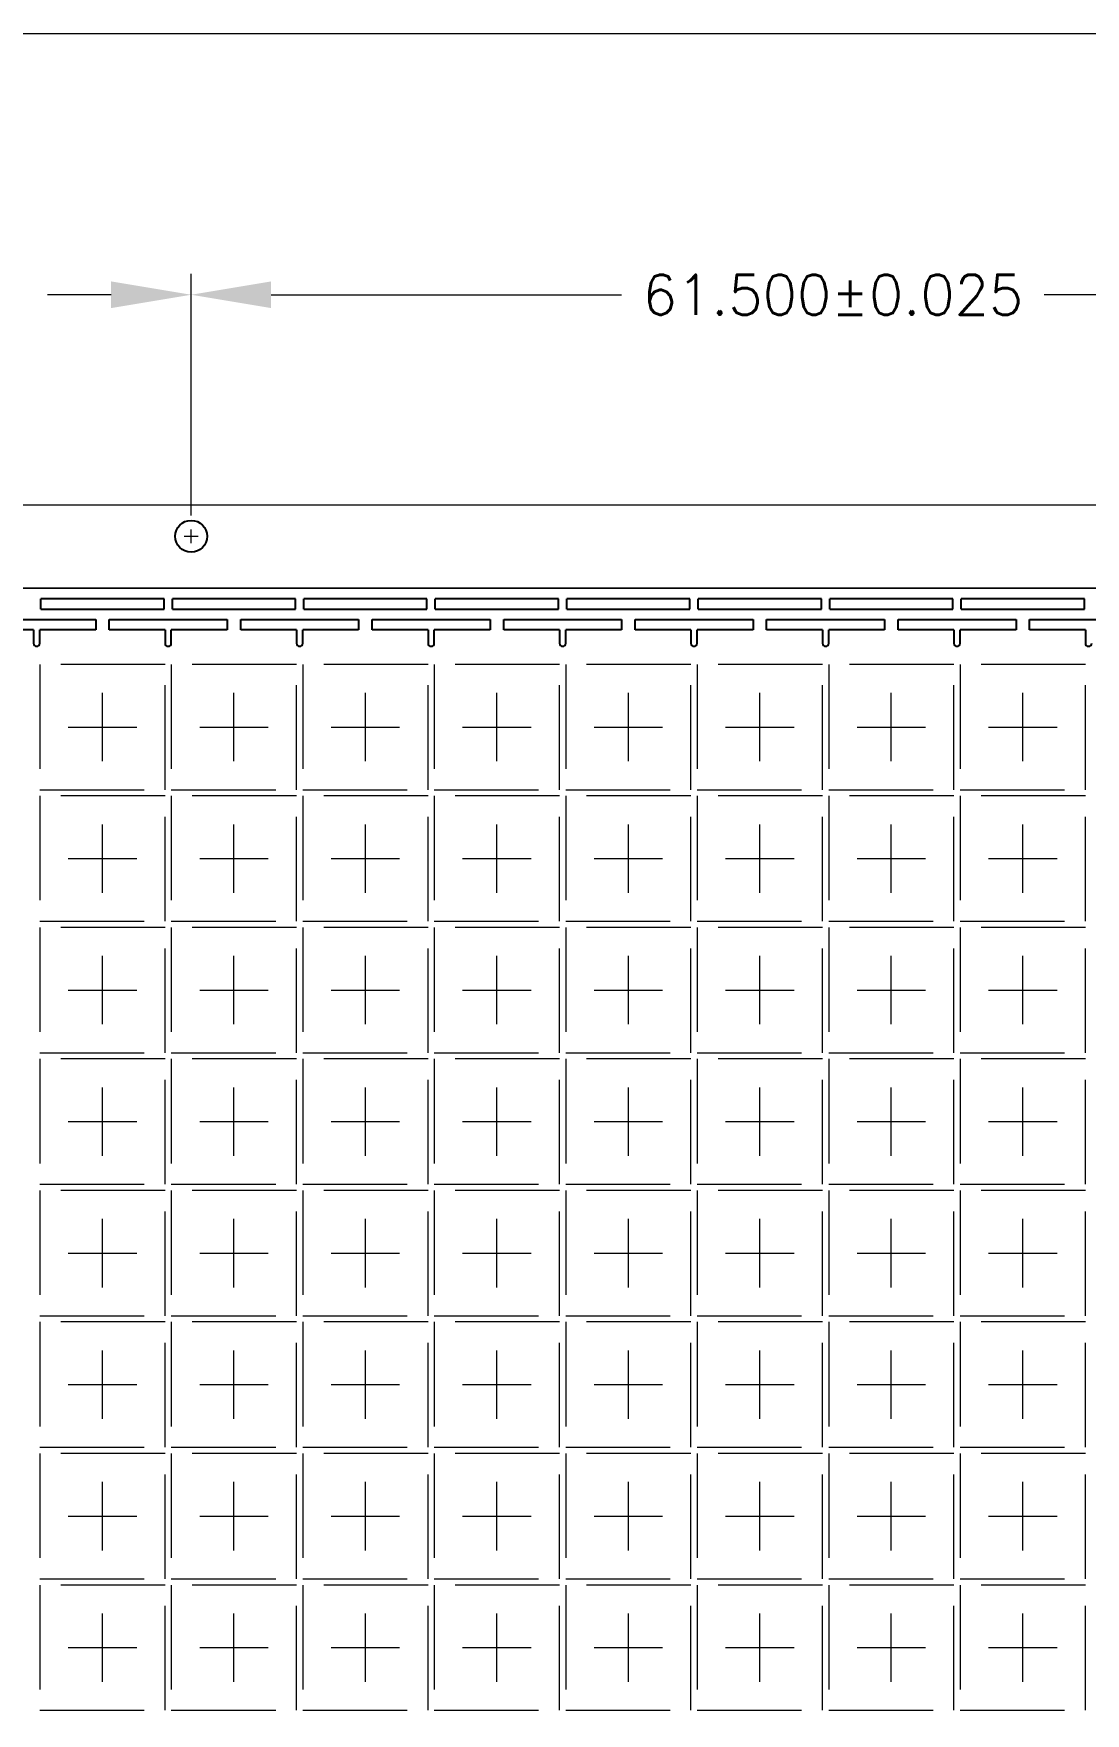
# Model space of a CAD drawing. Header units: millimetres. Extents: x 586 to 984, y 385 to 645.
# Drawn here: x 644.84 to 659.96, y 471.2 to 495.34 of the extents above; entities that cross this region are included whole.
import ezdxf

# ---------------------------------------------------------------- set-up
doc = ezdxf.new("R2010")
doc.units = ezdxf.units.MM
doc.linetypes.add('CENTER', pattern=[2, 1.25, -0.25, 0.25, -0.25])
doc.layers.add('1', color=7, linetype='Continuous')
doc.layers.add('DIM', color=4, linetype='Continuous', lineweight=18)
doc.styles.add('SIMPLEX', font='SIMPLEX')

msp = doc.modelspace()

# ---------------------------------------------------------------- linework, layer by layer
at = {"layer": '1'}
for p, q in [((646.7124, 487.2184, -0.0958), (644.9424, 487.2184, -0.0958)), ((644.9424, 487.0684, -0.0958), (644.9424, 487.2184, -0.0958)), ((646.7124, 487.0684, -0.0958), (646.7124, 487.2184, -0.0958)), ((648.6024, 487.2184, -0.0958), (646.8324, 487.2184, -0.0958)), ((646.8324, 487.0684, -0.0958), (646.8324, 487.2184, -0.0958)), ((648.6024, 487.0684, -0.0958), (648.6024, 487.2184, -0.0958)), ((650.4924, 487.2184, -0.0958), (648.7224, 487.2184, -0.0958)), ((648.7224, 487.0684, -0.0958), (648.7224, 487.2184, -0.0958)), ((650.4924, 487.0684, -0.0958), (650.4924, 487.2184, -0.0958)), ((652.3824, 487.2184, -0.0958), (650.6124, 487.2184, -0.0958)), ((650.6124, 487.0684, -0.0958), (650.6124, 487.2184, -0.0958)), ((652.3824, 487.0684, -0.0958), (652.3824, 487.2184, -0.0958)), ((654.2724, 487.2184, -0.0958), (652.5024, 487.2184, -0.0958)), ((652.5024, 487.0684, -0.0958), (652.5024, 487.2184, -0.0958)), ((654.2724, 487.0684, -0.0958), (654.2724, 487.2184, -0.0958)), ((656.1624, 487.2184, -0.0958), (654.3924, 487.2184, -0.0958)), ((654.3924, 487.0684, -0.0958), (654.3924, 487.2184, -0.0958)), ((656.1624, 487.0684, -0.0958), (656.1624, 487.2184, -0.0958)), ((658.0524, 487.2184, -0.0958), (656.2824, 487.2184, -0.0958)), ((656.2824, 487.0684, -0.0958), (656.2824, 487.2184, -0.0958)), ((658.0524, 487.0684, -0.0958), (658.0524, 487.2184, -0.0958)), ((659.9424, 487.2184, -0.0958), (658.1724, 487.2184, -0.0958)), ((658.1724, 487.0684, -0.0958), (658.1724, 487.2184, -0.0958)), ((659.9424, 487.0684, -0.0958), (659.9424, 487.2184, -0.0958)), ((644.9424, 487.0684, -0.0958), (646.7124, 487.0684, -0.0958)), ((646.8324, 487.0684, -0.0958), (648.6024, 487.0684, -0.0958)), ((648.7224, 487.0684, -0.0958), (650.4924, 487.0684, -0.0958)), ((650.6124, 487.0684, -0.0958), (652.3824, 487.0684, -0.0958)), ((652.5024, 487.0684, -0.0958), (654.2724, 487.0684, -0.0958)), ((654.3924, 487.0684, -0.0958), (656.1624, 487.0684, -0.0958)), ((656.2824, 487.0684, -0.0958), (658.0524, 487.0684, -0.0958)), ((658.1724, 487.0684, -0.0958), (659.9424, 487.0684, -0.0958))]:
    msp.add_line(p, q, dxfattribs=at)
at = {"layer": '1', "ltscale": 10}
for p, q in [((644.0349, 486.9184, -0.0958), (645.7299, 486.9184, -0.0958)), ((644.8374, 486.7684, -0.0958), (644.0349, 486.7684, -0.0958)), ((644.8374, 486.7684, -0.0958), (644.8374, 486.5794, -0.0958)), ((645.7299, 486.7684, -0.0958), (644.9274, 486.7684, -0.0958)), ((644.9274, 486.5794, -0.0958), (644.9274, 486.7684, -0.0958)), ((645.7299, 486.9184, -0.0958), (645.7299, 486.7684, -0.0958)), ((645.9249, 486.7684, -0.0958), (645.9249, 486.9184, -0.0958)), ((645.9249, 486.9184, -0.0958), (647.6199, 486.9184, -0.0958)), ((646.7274, 486.7684, -0.0958), (645.9249, 486.7684, -0.0958)), ((646.7274, 486.7684, -0.0958), (646.7274, 486.5794, -0.0958)), ((647.6199, 486.7684, -0.0958), (646.8174, 486.7684, -0.0958)), ((646.8174, 486.5794, -0.0958), (646.8174, 486.7684, -0.0958)), ((647.6199, 486.9184, -0.0958), (647.6199, 486.7684, -0.0958)), ((647.8149, 486.7684, -0.0958), (647.8149, 486.9184, -0.0958)), ((647.8149, 486.9184, -0.0958), (649.5099, 486.9184, -0.0958)), ((648.6174, 486.7684, -0.0958), (647.8149, 486.7684, -0.0958)), ((648.6174, 486.7684, -0.0958), (648.6174, 486.5794, -0.0958)), ((649.5099, 486.7684, -0.0958), (648.7074, 486.7684, -0.0958)), ((648.7074, 486.5794, -0.0958), (648.7074, 486.7684, -0.0958)), ((649.5099, 486.9184, -0.0958), (649.5099, 486.7684, -0.0958)), ((649.7049, 486.7684, -0.0958), (649.7049, 486.9184, -0.0958)), ((649.7049, 486.9184, -0.0958), (651.3999, 486.9184, -0.0958)), ((650.5074, 486.7684, -0.0958), (649.7049, 486.7684, -0.0958)), ((650.5074, 486.7684, -0.0958), (650.5074, 486.5794, -0.0958)), ((651.3999, 486.7684, -0.0958), (650.5974, 486.7684, -0.0958)), ((650.5974, 486.5794, -0.0958), (650.5974, 486.7684, -0.0958)), ((651.3999, 486.9184, -0.0958), (651.3999, 486.7684, -0.0958)), ((651.5949, 486.7684, -0.0958), (651.5949, 486.9184, -0.0958)), ((651.5949, 486.9184, -0.0958), (653.2899, 486.9184, -0.0958)), ((652.3974, 486.7684, -0.0958), (651.5949, 486.7684, -0.0958)), ((652.3974, 486.7684, -0.0958), (652.3974, 486.5794, -0.0958)), ((653.2899, 486.7684, -0.0958), (652.4874, 486.7684, -0.0958)), ((652.4874, 486.5794, -0.0958), (652.4874, 486.7684, -0.0958)), ((653.2899, 486.9184, -0.0958), (653.2899, 486.7684, -0.0958)), ((653.4849, 486.7684, -0.0958), (653.4849, 486.9184, -0.0958)), ((653.4849, 486.9184, -0.0958), (655.1799, 486.9184, -0.0958)), ((654.2874, 486.7684, -0.0958), (653.4849, 486.7684, -0.0958)), ((654.2874, 486.7684, -0.0958), (654.2874, 486.5794, -0.0958)), ((655.1799, 486.7684, -0.0958), (654.3774, 486.7684, -0.0958)), ((654.3774, 486.5794, -0.0958), (654.3774, 486.7684, -0.0958)), ((655.1799, 486.9184, -0.0958), (655.1799, 486.7684, -0.0958)), ((655.3749, 486.7684, -0.0958), (655.3749, 486.9184, -0.0958)), ((655.3749, 486.9184, -0.0958), (657.0699, 486.9184, -0.0958)), ((656.1774, 486.7684, -0.0958), (655.3749, 486.7684, -0.0958)), ((656.1774, 486.7684, -0.0958), (656.1774, 486.5794, -0.0958)), ((657.0699, 486.7684, -0.0958), (656.2674, 486.7684, -0.0958)), ((656.2674, 486.5794, -0.0958), (656.2674, 486.7684, -0.0958)), ((657.0699, 486.9184, -0.0958), (657.0699, 486.7684, -0.0958)), ((657.2649, 486.7684, -0.0958), (657.2649, 486.9184, -0.0958)), ((657.2649, 486.9184, -0.0958), (658.9599, 486.9184, -0.0958)), ((658.0674, 486.7684, -0.0958), (657.2649, 486.7684, -0.0958)), ((658.0674, 486.7684, -0.0958), (658.0674, 486.5794, -0.0958)), ((658.9599, 486.7684, -0.0958), (658.1574, 486.7684, -0.0958)), ((658.1574, 486.5794, -0.0958), (658.1574, 486.7684, -0.0958)), ((658.9599, 486.9184, -0.0958), (658.9599, 486.7684, -0.0958)), ((659.1549, 486.7684, -0.0958), (659.1549, 486.9184, -0.0958)), ((659.1549, 486.9184, -0.0958), (660.8499, 486.9184, -0.0958)), ((659.9574, 486.7684, -0.0958), (659.1549, 486.7684, -0.0958)), ((659.9574, 486.7684, -0.0958), (659.9574, 486.5794, -0.0958))]:
    msp.add_line(p, q, dxfattribs=at)
at = {"layer": '1', "lineweight": 0, "elevation": -0.0958}
msp.add_lwpolyline([(712.4274, 465.1684), (635.6274, 465.1684), (635.3274, 465.4684), (635.3274, 468.6184), (635.5074, 468.6184, 0.4142136), (635.6274, 468.7384), (635.6274, 474.4984, 0.4142136), (635.5074, 474.6184), (635.3274, 474.6184), (635.3274, 479.1184), (635.5074, 479.1184, 0.4142136), (635.6274, 479.2384), (635.6274, 484.9984, 0.4142136), (635.5074, 485.1184), (635.3274, 485.1184), (635.3274, 488.2684), (635.6274, 488.5684), (712.4274, 488.5684)], format="xyb", dxfattribs=at)
at = {"layer": '1'}
msp.add_circle((647.1024, 488.1148, -0.0958), 0.2286, dxfattribs=at)
at = {"layer": '1', "ltscale": 10}
for centre in [(644.8824, 486.5794, -0.0958), (646.7724, 486.5794, -0.0958), (648.6624, 486.5794, -0.0958), (650.5524, 486.5794, -0.0958), (652.4424, 486.5794, -0.0958), (654.3324, 486.5794, -0.0958), (656.2224, 486.5794, -0.0958), (658.1124, 486.5794, -0.0958), (660.0024, 486.5794, -0.0958)]:
    msp.add_arc(centre, 0.045, 180, 0, dxfattribs=at)
at = {"layer": 'DIM'}
for p, q in [((636.4774, 495.3394, -0.0958), (667.2655, 495.3394, -0.0958)), ((647.1024, 488.4148, -0.0958), (647.1024, 491.8862, -0.0958)), ((647.1024, 488.4148, -0.0958), (647.1024, 491.8862, -0.0958)), ((645.9524, 491.5862, -0.0958), (645.0386, 491.5862, -0.0958)), ((648.2524, 491.5862, -0.0958), (653.2893, 491.5862, -0.0958)), ((664.4024, 491.5862, -0.0958), (659.3655, 491.5862, -0.0958)), ((647.1024, 488.0148, -0.0958), (647.1024, 488.2148, -0.0958)), ((647.0024, 488.1148, -0.0958), (647.2024, 488.1148, -0.0958)), ((636.6774, 487.3684, -0.0958), (711.6774, 487.3684, -0.0958)), ((711.6774, 487.3684, -0.0958), (636.6774, 487.3684, -0.0958))]:
    msp.add_line(p, q, dxfattribs=at)
at = {"layer": 'DIM', "color": 2, "linetype": 'CENTER', "ltscale": 1.2}
for p, q in [((646.7274, 486.2734, -0.0958), (644.9274, 486.2734, -0.0958)), ((644.9274, 486.2734, -0.0958), (644.9274, 484.4734, -0.0958)), ((646.7274, 484.4734, -0.0958), (646.7274, 486.2734, -0.0958)), ((648.6174, 486.2734, -0.0958), (646.8174, 486.2734, -0.0958)), ((646.8174, 486.2734, -0.0958), (646.8174, 484.4734, -0.0958)), ((648.6174, 484.4734, -0.0958), (648.6174, 486.2734, -0.0958)), ((650.5074, 486.2734, -0.0958), (648.7074, 486.2734, -0.0958)), ((648.7074, 486.2734, -0.0958), (648.7074, 484.4734, -0.0958)), ((650.5074, 484.4734, -0.0958), (650.5074, 486.2734, -0.0958)), ((652.3974, 486.2734, -0.0958), (650.5974, 486.2734, -0.0958)), ((650.5974, 486.2734, -0.0958), (650.5974, 484.4734, -0.0958)), ((652.3974, 484.4734, -0.0958), (652.3974, 486.2734, -0.0958)), ((654.2874, 486.2734, -0.0958), (652.4874, 486.2734, -0.0958)), ((652.4874, 486.2734, -0.0958), (652.4874, 484.4734, -0.0958)), ((654.2874, 484.4734, -0.0958), (654.2874, 486.2734, -0.0958)), ((656.1774, 486.2734, -0.0958), (654.3774, 486.2734, -0.0958)), ((654.3774, 486.2734, -0.0958), (654.3774, 484.4734, -0.0958)), ((656.1774, 484.4734, -0.0958), (656.1774, 486.2734, -0.0958)), ((658.0674, 486.2734, -0.0958), (656.2674, 486.2734, -0.0958)), ((656.2674, 486.2734, -0.0958), (656.2674, 484.4734, -0.0958)), ((658.0674, 484.4734, -0.0958), (658.0674, 486.2734, -0.0958)), ((659.9574, 486.2734, -0.0958), (658.1574, 486.2734, -0.0958)), ((658.1574, 486.2734, -0.0958), (658.1574, 484.4734, -0.0958)), ((659.9574, 484.4734, -0.0958), (659.9574, 486.2734, -0.0958)), ((644.9274, 484.4734, -0.0958), (646.7274, 484.4734, -0.0958)), ((646.7274, 484.3834, -0.0958), (644.9274, 484.3834, -0.0958)), ((644.9274, 484.3834, -0.0958), (644.9274, 482.5834, -0.0958)), ((646.7274, 482.5834, -0.0958), (646.7274, 484.3834, -0.0958)), ((646.8174, 484.4734, -0.0958), (648.6174, 484.4734, -0.0958)), ((648.6174, 484.3834, -0.0958), (646.8174, 484.3834, -0.0958)), ((646.8174, 484.3834, -0.0958), (646.8174, 482.5834, -0.0958)), ((648.6174, 482.5834, -0.0958), (648.6174, 484.3834, -0.0958)), ((648.7074, 484.4734, -0.0958), (650.5074, 484.4734, -0.0958)), ((650.5074, 484.3834, -0.0958), (648.7074, 484.3834, -0.0958)), ((648.7074, 484.3834, -0.0958), (648.7074, 482.5834, -0.0958)), ((650.5074, 482.5834, -0.0958), (650.5074, 484.3834, -0.0958)), ((650.5974, 484.4734, -0.0958), (652.3974, 484.4734, -0.0958)), ((652.3974, 484.3834, -0.0958), (650.5974, 484.3834, -0.0958)), ((650.5974, 484.3834, -0.0958), (650.5974, 482.5834, -0.0958)), ((652.3974, 482.5834, -0.0958), (652.3974, 484.3834, -0.0958)), ((652.4874, 484.4734, -0.0958), (654.2874, 484.4734, -0.0958)), ((654.2874, 484.3834, -0.0958), (652.4874, 484.3834, -0.0958)), ((652.4874, 484.3834, -0.0958), (652.4874, 482.5834, -0.0958)), ((654.2874, 482.5834, -0.0958), (654.2874, 484.3834, -0.0958)), ((654.3774, 484.4734, -0.0958), (656.1774, 484.4734, -0.0958)), ((656.1774, 484.3834, -0.0958), (654.3774, 484.3834, -0.0958)), ((654.3774, 484.3834, -0.0958), (654.3774, 482.5834, -0.0958)), ((656.1774, 482.5834, -0.0958), (656.1774, 484.3834, -0.0958)), ((656.2674, 484.4734, -0.0958), (658.0674, 484.4734, -0.0958)), ((658.0674, 484.3834, -0.0958), (656.2674, 484.3834, -0.0958)), ((656.2674, 484.3834, -0.0958), (656.2674, 482.5834, -0.0958)), ((658.0674, 482.5834, -0.0958), (658.0674, 484.3834, -0.0958)), ((658.1574, 484.4734, -0.0958), (659.9574, 484.4734, -0.0958)), ((659.9574, 484.3834, -0.0958), (658.1574, 484.3834, -0.0958)), ((658.1574, 484.3834, -0.0958), (658.1574, 482.5834, -0.0958)), ((659.9574, 482.5834, -0.0958), (659.9574, 484.3834, -0.0958)), ((644.9274, 482.5834, -0.0958), (646.7274, 482.5834, -0.0958)), ((646.8174, 482.5834, -0.0958), (648.6174, 482.5834, -0.0958)), ((648.7074, 482.5834, -0.0958), (650.5074, 482.5834, -0.0958)), ((650.5974, 482.5834, -0.0958), (652.3974, 482.5834, -0.0958)), ((652.4874, 482.5834, -0.0958), (654.2874, 482.5834, -0.0958)), ((654.3774, 482.5834, -0.0958), (656.1774, 482.5834, -0.0958)), ((656.2674, 482.5834, -0.0958), (658.0674, 482.5834, -0.0958)), ((658.1574, 482.5834, -0.0958), (659.9574, 482.5834, -0.0958)), ((646.7274, 482.4934, -0.0958), (644.9274, 482.4934, -0.0958)), ((644.9274, 482.4934, -0.0958), (644.9274, 480.6934, -0.0958)), ((646.7274, 480.6934, -0.0958), (646.7274, 482.4934, -0.0958)), ((648.6174, 482.4934, -0.0958), (646.8174, 482.4934, -0.0958)), ((646.8174, 482.4934, -0.0958), (646.8174, 480.6934, -0.0958)), ((648.6174, 480.6934, -0.0958), (648.6174, 482.4934, -0.0958)), ((650.5074, 482.4934, -0.0958), (648.7074, 482.4934, -0.0958)), ((648.7074, 482.4934, -0.0958), (648.7074, 480.6934, -0.0958)), ((650.5074, 480.6934, -0.0958), (650.5074, 482.4934, -0.0958)), ((652.3974, 482.4934, -0.0958), (650.5974, 482.4934, -0.0958)), ((650.5974, 482.4934, -0.0958), (650.5974, 480.6934, -0.0958)), ((652.3974, 480.6934, -0.0958), (652.3974, 482.4934, -0.0958)), ((654.2874, 482.4934, -0.0958), (652.4874, 482.4934, -0.0958)), ((652.4874, 482.4934, -0.0958), (652.4874, 480.6934, -0.0958)), ((654.2874, 480.6934, -0.0958), (654.2874, 482.4934, -0.0958)), ((656.1774, 482.4934, -0.0958), (654.3774, 482.4934, -0.0958)), ((654.3774, 482.4934, -0.0958), (654.3774, 480.6934, -0.0958)), ((656.1774, 480.6934, -0.0958), (656.1774, 482.4934, -0.0958)), ((658.0674, 482.4934, -0.0958), (656.2674, 482.4934, -0.0958)), ((656.2674, 482.4934, -0.0958), (656.2674, 480.6934, -0.0958)), ((658.0674, 480.6934, -0.0958), (658.0674, 482.4934, -0.0958)), ((659.9574, 482.4934, -0.0958), (658.1574, 482.4934, -0.0958)), ((658.1574, 482.4934, -0.0958), (658.1574, 480.6934, -0.0958)), ((659.9574, 480.6934, -0.0958), (659.9574, 482.4934, -0.0958)), ((644.9274, 480.6934, -0.0958), (646.7274, 480.6934, -0.0958)), ((646.8174, 480.6934, -0.0958), (648.6174, 480.6934, -0.0958)), ((648.7074, 480.6934, -0.0958), (650.5074, 480.6934, -0.0958)), ((650.5974, 480.6934, -0.0958), (652.3974, 480.6934, -0.0958)), ((652.4874, 480.6934, -0.0958), (654.2874, 480.6934, -0.0958)), ((654.3774, 480.6934, -0.0958), (656.1774, 480.6934, -0.0958)), ((656.2674, 480.6934, -0.0958), (658.0674, 480.6934, -0.0958)), ((658.1574, 480.6934, -0.0958), (659.9574, 480.6934, -0.0958)), ((646.7274, 480.6034, -0.0958), (644.9274, 480.6034, -0.0958)), ((644.9274, 480.6034, -0.0958), (644.9274, 478.8034, -0.0958)), ((646.7274, 478.8034, -0.0958), (646.7274, 480.6034, -0.0958)), ((648.6174, 480.6034, -0.0958), (646.8174, 480.6034, -0.0958)), ((646.8174, 480.6034, -0.0958), (646.8174, 478.8034, -0.0958)), ((648.6174, 478.8034, -0.0958), (648.6174, 480.6034, -0.0958)), ((650.5074, 480.6034, -0.0958), (648.7074, 480.6034, -0.0958)), ((648.7074, 480.6034, -0.0958), (648.7074, 478.8034, -0.0958)), ((650.5074, 478.8034, -0.0958), (650.5074, 480.6034, -0.0958)), ((652.3974, 480.6034, -0.0958), (650.5974, 480.6034, -0.0958)), ((650.5974, 480.6034, -0.0958), (650.5974, 478.8034, -0.0958)), ((652.3974, 478.8034, -0.0958), (652.3974, 480.6034, -0.0958)), ((654.2874, 480.6034, -0.0958), (652.4874, 480.6034, -0.0958)), ((652.4874, 480.6034, -0.0958), (652.4874, 478.8034, -0.0958)), ((654.2874, 478.8034, -0.0958), (654.2874, 480.6034, -0.0958)), ((656.1774, 480.6034, -0.0958), (654.3774, 480.6034, -0.0958)), ((654.3774, 480.6034, -0.0958), (654.3774, 478.8034, -0.0958)), ((656.1774, 478.8034, -0.0958), (656.1774, 480.6034, -0.0958)), ((658.0674, 480.6034, -0.0958), (656.2674, 480.6034, -0.0958)), ((656.2674, 480.6034, -0.0958), (656.2674, 478.8034, -0.0958)), ((658.0674, 478.8034, -0.0958), (658.0674, 480.6034, -0.0958)), ((659.9574, 480.6034, -0.0958), (658.1574, 480.6034, -0.0958)), ((658.1574, 480.6034, -0.0958), (658.1574, 478.8034, -0.0958)), ((659.9574, 478.8034, -0.0958), (659.9574, 480.6034, -0.0958)), ((644.9274, 478.8034, -0.0958), (646.7274, 478.8034, -0.0958)), ((646.8174, 478.8034, -0.0958), (648.6174, 478.8034, -0.0958)), ((648.7074, 478.8034, -0.0958), (650.5074, 478.8034, -0.0958)), ((650.5974, 478.8034, -0.0958), (652.3974, 478.8034, -0.0958)), ((652.4874, 478.8034, -0.0958), (654.2874, 478.8034, -0.0958)), ((654.3774, 478.8034, -0.0958), (656.1774, 478.8034, -0.0958)), ((656.2674, 478.8034, -0.0958), (658.0674, 478.8034, -0.0958)), ((658.1574, 478.8034, -0.0958), (659.9574, 478.8034, -0.0958)), ((646.7274, 478.7134, -0.0958), (644.9274, 478.7134, -0.0958)), ((644.9274, 478.7134, -0.0958), (644.9274, 476.9134, -0.0958)), ((646.7274, 476.9134, -0.0958), (646.7274, 478.7134, -0.0958)), ((648.6174, 478.7134, -0.0958), (646.8174, 478.7134, -0.0958)), ((646.8174, 478.7134, -0.0958), (646.8174, 476.9134, -0.0958)), ((648.6174, 476.9134, -0.0958), (648.6174, 478.7134, -0.0958)), ((650.5074, 478.7134, -0.0958), (648.7074, 478.7134, -0.0958)), ((648.7074, 478.7134, -0.0958), (648.7074, 476.9134, -0.0958)), ((650.5074, 476.9134, -0.0958), (650.5074, 478.7134, -0.0958)), ((652.3974, 478.7134, -0.0958), (650.5974, 478.7134, -0.0958)), ((650.5974, 478.7134, -0.0958), (650.5974, 476.9134, -0.0958)), ((652.3974, 476.9134, -0.0958), (652.3974, 478.7134, -0.0958)), ((654.2874, 478.7134, -0.0958), (652.4874, 478.7134, -0.0958)), ((652.4874, 478.7134, -0.0958), (652.4874, 476.9134, -0.0958)), ((654.2874, 476.9134, -0.0958), (654.2874, 478.7134, -0.0958)), ((656.1774, 478.7134, -0.0958), (654.3774, 478.7134, -0.0958)), ((654.3774, 478.7134, -0.0958), (654.3774, 476.9134, -0.0958)), ((656.1774, 476.9134, -0.0958), (656.1774, 478.7134, -0.0958)), ((658.0674, 478.7134, -0.0958), (656.2674, 478.7134, -0.0958)), ((656.2674, 478.7134, -0.0958), (656.2674, 476.9134, -0.0958)), ((658.0674, 476.9134, -0.0958), (658.0674, 478.7134, -0.0958)), ((659.9574, 478.7134, -0.0958), (658.1574, 478.7134, -0.0958)), ((658.1574, 478.7134, -0.0958), (658.1574, 476.9134, -0.0958)), ((659.9574, 476.9134, -0.0958), (659.9574, 478.7134, -0.0958)), ((644.9274, 476.9134, -0.0958), (646.7274, 476.9134, -0.0958)), ((646.7274, 476.8234, -0.0958), (644.9274, 476.8234, -0.0958)), ((644.9274, 476.8234, -0.0958), (644.9274, 475.0234, -0.0958)), ((646.7274, 475.0234, -0.0958), (646.7274, 476.8234, -0.0958)), ((646.8174, 476.9134, -0.0958), (648.6174, 476.9134, -0.0958)), ((648.6174, 476.8234, -0.0958), (646.8174, 476.8234, -0.0958)), ((646.8174, 476.8234, -0.0958), (646.8174, 475.0234, -0.0958)), ((648.6174, 475.0234, -0.0958), (648.6174, 476.8234, -0.0958)), ((648.7074, 476.9134, -0.0958), (650.5074, 476.9134, -0.0958)), ((650.5074, 476.8234, -0.0958), (648.7074, 476.8234, -0.0958)), ((648.7074, 476.8234, -0.0958), (648.7074, 475.0234, -0.0958)), ((650.5074, 475.0234, -0.0958), (650.5074, 476.8234, -0.0958)), ((650.5974, 476.9134, -0.0958), (652.3974, 476.9134, -0.0958)), ((652.3974, 476.8234, -0.0958), (650.5974, 476.8234, -0.0958)), ((650.5974, 476.8234, -0.0958), (650.5974, 475.0234, -0.0958)), ((652.3974, 475.0234, -0.0958), (652.3974, 476.8234, -0.0958)), ((652.4874, 476.9134, -0.0958), (654.2874, 476.9134, -0.0958)), ((654.2874, 476.8234, -0.0958), (652.4874, 476.8234, -0.0958)), ((652.4874, 476.8234, -0.0958), (652.4874, 475.0234, -0.0958)), ((654.2874, 475.0234, -0.0958), (654.2874, 476.8234, -0.0958)), ((654.3774, 476.9134, -0.0958), (656.1774, 476.9134, -0.0958)), ((656.1774, 476.8234, -0.0958), (654.3774, 476.8234, -0.0958)), ((654.3774, 476.8234, -0.0958), (654.3774, 475.0234, -0.0958)), ((656.1774, 475.0234, -0.0958), (656.1774, 476.8234, -0.0958)), ((656.2674, 476.9134, -0.0958), (658.0674, 476.9134, -0.0958)), ((658.0674, 476.8234, -0.0958), (656.2674, 476.8234, -0.0958)), ((656.2674, 476.8234, -0.0958), (656.2674, 475.0234, -0.0958)), ((658.0674, 475.0234, -0.0958), (658.0674, 476.8234, -0.0958)), ((658.1574, 476.9134, -0.0958), (659.9574, 476.9134, -0.0958)), ((659.9574, 476.8234, -0.0958), (658.1574, 476.8234, -0.0958)), ((658.1574, 476.8234, -0.0958), (658.1574, 475.0234, -0.0958)), ((659.9574, 475.0234, -0.0958), (659.9574, 476.8234, -0.0958)), ((644.9274, 475.0234, -0.0958), (646.7274, 475.0234, -0.0958)), ((646.7274, 474.9334, -0.0958), (644.9274, 474.9334, -0.0958)), ((644.9274, 474.9334, -0.0958), (644.9274, 473.1334, -0.0958)), ((646.7274, 473.1334, -0.0958), (646.7274, 474.9334, -0.0958)), ((646.8174, 475.0234, -0.0958), (648.6174, 475.0234, -0.0958)), ((648.6174, 474.9334, -0.0958), (646.8174, 474.9334, -0.0958)), ((646.8174, 474.9334, -0.0958), (646.8174, 473.1334, -0.0958)), ((648.6174, 473.1334, -0.0958), (648.6174, 474.9334, -0.0958)), ((648.7074, 475.0234, -0.0958), (650.5074, 475.0234, -0.0958)), ((650.5074, 474.9334, -0.0958), (648.7074, 474.9334, -0.0958)), ((648.7074, 474.9334, -0.0958), (648.7074, 473.1334, -0.0958)), ((650.5074, 473.1334, -0.0958), (650.5074, 474.9334, -0.0958)), ((650.5974, 475.0234, -0.0958), (652.3974, 475.0234, -0.0958)), ((652.3974, 474.9334, -0.0958), (650.5974, 474.9334, -0.0958)), ((650.5974, 474.9334, -0.0958), (650.5974, 473.1334, -0.0958)), ((652.3974, 473.1334, -0.0958), (652.3974, 474.9334, -0.0958)), ((652.4874, 475.0234, -0.0958), (654.2874, 475.0234, -0.0958)), ((654.2874, 474.9334, -0.0958), (652.4874, 474.9334, -0.0958)), ((652.4874, 474.9334, -0.0958), (652.4874, 473.1334, -0.0958)), ((654.2874, 473.1334, -0.0958), (654.2874, 474.9334, -0.0958)), ((654.3774, 475.0234, -0.0958), (656.1774, 475.0234, -0.0958)), ((656.1774, 474.9334, -0.0958), (654.3774, 474.9334, -0.0958)), ((654.3774, 474.9334, -0.0958), (654.3774, 473.1334, -0.0958)), ((656.1774, 473.1334, -0.0958), (656.1774, 474.9334, -0.0958)), ((656.2674, 475.0234, -0.0958), (658.0674, 475.0234, -0.0958)), ((658.0674, 474.9334, -0.0958), (656.2674, 474.9334, -0.0958)), ((656.2674, 474.9334, -0.0958), (656.2674, 473.1334, -0.0958)), ((658.0674, 473.1334, -0.0958), (658.0674, 474.9334, -0.0958)), ((658.1574, 475.0234, -0.0958), (659.9574, 475.0234, -0.0958)), ((659.9574, 474.9334, -0.0958), (658.1574, 474.9334, -0.0958)), ((658.1574, 474.9334, -0.0958), (658.1574, 473.1334, -0.0958)), ((659.9574, 473.1334, -0.0958), (659.9574, 474.9334, -0.0958)), ((644.9274, 473.1334, -0.0958), (646.7274, 473.1334, -0.0958)), ((646.7274, 473.0434, -0.0958), (644.9274, 473.0434, -0.0958)), ((644.9274, 473.0434, -0.0958), (644.9274, 471.2434, -0.0958)), ((646.7274, 471.2434, -0.0958), (646.7274, 473.0434, -0.0958)), ((646.8174, 473.1334, -0.0958), (648.6174, 473.1334, -0.0958)), ((648.6174, 473.0434, -0.0958), (646.8174, 473.0434, -0.0958)), ((646.8174, 473.0434, -0.0958), (646.8174, 471.2434, -0.0958)), ((648.6174, 471.2434, -0.0958), (648.6174, 473.0434, -0.0958)), ((648.7074, 473.1334, -0.0958), (650.5074, 473.1334, -0.0958)), ((650.5074, 473.0434, -0.0958), (648.7074, 473.0434, -0.0958)), ((648.7074, 473.0434, -0.0958), (648.7074, 471.2434, -0.0958)), ((650.5074, 471.2434, -0.0958), (650.5074, 473.0434, -0.0958)), ((650.5974, 473.1334, -0.0958), (652.3974, 473.1334, -0.0958)), ((652.3974, 473.0434, -0.0958), (650.5974, 473.0434, -0.0958)), ((650.5974, 473.0434, -0.0958), (650.5974, 471.2434, -0.0958)), ((652.3974, 471.2434, -0.0958), (652.3974, 473.0434, -0.0958)), ((652.4874, 473.1334, -0.0958), (654.2874, 473.1334, -0.0958)), ((654.2874, 473.0434, -0.0958), (652.4874, 473.0434, -0.0958)), ((652.4874, 473.0434, -0.0958), (652.4874, 471.2434, -0.0958)), ((654.2874, 471.2434, -0.0958), (654.2874, 473.0434, -0.0958)), ((654.3774, 473.1334, -0.0958), (656.1774, 473.1334, -0.0958)), ((656.1774, 473.0434, -0.0958), (654.3774, 473.0434, -0.0958)), ((654.3774, 473.0434, -0.0958), (654.3774, 471.2434, -0.0958)), ((656.1774, 471.2434, -0.0958), (656.1774, 473.0434, -0.0958)), ((656.2674, 473.1334, -0.0958), (658.0674, 473.1334, -0.0958)), ((658.0674, 473.0434, -0.0958), (656.2674, 473.0434, -0.0958)), ((656.2674, 473.0434, -0.0958), (656.2674, 471.2434, -0.0958)), ((658.0674, 471.2434, -0.0958), (658.0674, 473.0434, -0.0958)), ((658.1574, 473.1334, -0.0958), (659.9574, 473.1334, -0.0958)), ((659.9574, 473.0434, -0.0958), (658.1574, 473.0434, -0.0958)), ((658.1574, 473.0434, -0.0958), (658.1574, 471.2434, -0.0958)), ((659.9574, 471.2434, -0.0958), (659.9574, 473.0434, -0.0958)), ((644.9274, 471.2434, -0.0958), (646.7274, 471.2434, -0.0958)), ((646.8174, 471.2434, -0.0958), (648.6174, 471.2434, -0.0958)), ((648.7074, 471.2434, -0.0958), (650.5074, 471.2434, -0.0958)), ((650.5974, 471.2434, -0.0958), (652.3974, 471.2434, -0.0958)), ((652.4874, 471.2434, -0.0958), (654.2874, 471.2434, -0.0958)), ((654.3774, 471.2434, -0.0958), (656.1774, 471.2434, -0.0958)), ((656.2674, 471.2434, -0.0958), (658.0674, 471.2434, -0.0958)), ((658.1574, 471.2434, -0.0958), (659.9574, 471.2434, -0.0958))]:
    msp.add_line(p, q, dxfattribs=at)
at = {"layer": 'DIM', "linetype": 'CENTER', "ltscale": 1.6}
for p, q in [((645.8274, 484.8814, -0.0958), (645.8274, 485.8653, -0.0958)), ((647.7174, 484.8814, -0.0958), (647.7174, 485.8653, -0.0958)), ((649.6074, 484.8814, -0.0958), (649.6074, 485.8653, -0.0958)), ((651.4974, 484.8814, -0.0958), (651.4974, 485.8653, -0.0958)), ((653.3874, 484.8814, -0.0958), (653.3874, 485.8653, -0.0958)), ((655.2774, 484.8814, -0.0958), (655.2774, 485.8653, -0.0958)), ((657.1674, 484.8814, -0.0958), (657.1674, 485.8653, -0.0958)), ((659.0574, 484.8814, -0.0958), (659.0574, 485.8653, -0.0958)), ((645.3354, 485.3734, -0.0958), (646.3194, 485.3734, -0.0958)), ((647.2254, 485.3734, -0.0958), (648.2094, 485.3734, -0.0958)), ((649.1154, 485.3734, -0.0958), (650.0994, 485.3734, -0.0958)), ((651.0054, 485.3734, -0.0958), (651.9894, 485.3734, -0.0958)), ((652.8954, 485.3734, -0.0958), (653.8794, 485.3734, -0.0958)), ((654.7854, 485.3734, -0.0958), (655.7694, 485.3734, -0.0958)), ((656.6754, 485.3734, -0.0958), (657.6594, 485.3734, -0.0958)), ((658.5654, 485.3734, -0.0958), (659.5494, 485.3734, -0.0958)), ((645.8274, 482.9914, -0.0958), (645.8274, 483.9753, -0.0958)), ((647.7174, 482.9914, -0.0958), (647.7174, 483.9753, -0.0958)), ((649.6074, 482.9914, -0.0958), (649.6074, 483.9753, -0.0958)), ((651.4974, 482.9914, -0.0958), (651.4974, 483.9753, -0.0958)), ((653.3874, 482.9914, -0.0958), (653.3874, 483.9753, -0.0958)), ((655.2774, 482.9914, -0.0958), (655.2774, 483.9753, -0.0958)), ((657.1674, 482.9914, -0.0958), (657.1674, 483.9753, -0.0958)), ((659.0574, 482.9914, -0.0958), (659.0574, 483.9753, -0.0958)), ((645.3354, 483.4834, -0.0958), (646.3194, 483.4834, -0.0958)), ((647.2254, 483.4834, -0.0958), (648.2094, 483.4834, -0.0958)), ((649.1154, 483.4834, -0.0958), (650.0994, 483.4834, -0.0958)), ((651.0054, 483.4834, -0.0958), (651.9894, 483.4834, -0.0958)), ((652.8954, 483.4834, -0.0958), (653.8794, 483.4834, -0.0958)), ((654.7854, 483.4834, -0.0958), (655.7694, 483.4834, -0.0958)), ((656.6754, 483.4834, -0.0958), (657.6594, 483.4834, -0.0958)), ((658.5654, 483.4834, -0.0958), (659.5494, 483.4834, -0.0958)), ((645.8274, 481.1014, -0.0958), (645.8274, 482.0853, -0.0958)), ((647.7174, 481.1014, -0.0958), (647.7174, 482.0853, -0.0958)), ((649.6074, 481.1014, -0.0958), (649.6074, 482.0853, -0.0958)), ((651.4974, 481.1014, -0.0958), (651.4974, 482.0853, -0.0958)), ((653.3874, 481.1014, -0.0958), (653.3874, 482.0853, -0.0958)), ((655.2774, 481.1014, -0.0958), (655.2774, 482.0853, -0.0958)), ((657.1674, 481.1014, -0.0958), (657.1674, 482.0853, -0.0958)), ((659.0574, 481.1014, -0.0958), (659.0574, 482.0853, -0.0958)), ((645.3354, 481.5934, -0.0958), (646.3194, 481.5934, -0.0958)), ((647.2254, 481.5934, -0.0958), (648.2094, 481.5934, -0.0958)), ((649.1154, 481.5934, -0.0958), (650.0994, 481.5934, -0.0958)), ((651.0054, 481.5934, -0.0958), (651.9894, 481.5934, -0.0958)), ((652.8954, 481.5934, -0.0958), (653.8794, 481.5934, -0.0958)), ((654.7854, 481.5934, -0.0958), (655.7694, 481.5934, -0.0958)), ((656.6754, 481.5934, -0.0958), (657.6594, 481.5934, -0.0958)), ((658.5654, 481.5934, -0.0958), (659.5494, 481.5934, -0.0958)), ((645.8274, 479.2114, -0.0958), (645.8274, 480.1953, -0.0958)), ((647.7174, 479.2114, -0.0958), (647.7174, 480.1953, -0.0958)), ((649.6074, 479.2114, -0.0958), (649.6074, 480.1953, -0.0958)), ((651.4974, 479.2114, -0.0958), (651.4974, 480.1953, -0.0958)), ((653.3874, 479.2114, -0.0958), (653.3874, 480.1953, -0.0958)), ((655.2774, 479.2114, -0.0958), (655.2774, 480.1953, -0.0958)), ((657.1674, 479.2114, -0.0958), (657.1674, 480.1953, -0.0958)), ((659.0574, 479.2114, -0.0958), (659.0574, 480.1953, -0.0958)), ((645.3354, 479.7034, -0.0958), (646.3194, 479.7034, -0.0958)), ((647.2254, 479.7034, -0.0958), (648.2094, 479.7034, -0.0958)), ((649.1154, 479.7034, -0.0958), (650.0994, 479.7034, -0.0958)), ((651.0054, 479.7034, -0.0958), (651.9894, 479.7034, -0.0958)), ((652.8954, 479.7034, -0.0958), (653.8794, 479.7034, -0.0958)), ((654.7854, 479.7034, -0.0958), (655.7694, 479.7034, -0.0958)), ((656.6754, 479.7034, -0.0958), (657.6594, 479.7034, -0.0958)), ((658.5654, 479.7034, -0.0958), (659.5494, 479.7034, -0.0958)), ((645.8274, 477.3214, -0.0958), (645.8274, 478.3053, -0.0958)), ((647.7174, 477.3214, -0.0958), (647.7174, 478.3053, -0.0958)), ((649.6074, 477.3214, -0.0958), (649.6074, 478.3053, -0.0958)), ((651.4974, 477.3214, -0.0958), (651.4974, 478.3053, -0.0958)), ((653.3874, 477.3214, -0.0958), (653.3874, 478.3053, -0.0958)), ((655.2774, 477.3214, -0.0958), (655.2774, 478.3053, -0.0958)), ((657.1674, 477.3214, -0.0958), (657.1674, 478.3053, -0.0958)), ((659.0574, 477.3214, -0.0958), (659.0574, 478.3053, -0.0958)), ((645.3354, 477.8134, -0.0958), (646.3194, 477.8134, -0.0958)), ((647.2254, 477.8134, -0.0958), (648.2094, 477.8134, -0.0958)), ((649.1154, 477.8134, -0.0958), (650.0994, 477.8134, -0.0958)), ((651.0054, 477.8134, -0.0958), (651.9894, 477.8134, -0.0958)), ((652.8954, 477.8134, -0.0958), (653.8794, 477.8134, -0.0958)), ((654.7854, 477.8134, -0.0958), (655.7694, 477.8134, -0.0958)), ((656.6754, 477.8134, -0.0958), (657.6594, 477.8134, -0.0958)), ((658.5654, 477.8134, -0.0958), (659.5494, 477.8134, -0.0958)), ((645.8274, 475.4314, -0.0958), (645.8274, 476.4153, -0.0958)), ((647.7174, 475.4314, -0.0958), (647.7174, 476.4153, -0.0958)), ((649.6074, 475.4314, -0.0958), (649.6074, 476.4153, -0.0958)), ((651.4974, 475.4314, -0.0958), (651.4974, 476.4153, -0.0958)), ((653.3874, 475.4314, -0.0958), (653.3874, 476.4153, -0.0958)), ((655.2774, 475.4314, -0.0958), (655.2774, 476.4153, -0.0958)), ((657.1674, 475.4314, -0.0958), (657.1674, 476.4153, -0.0958)), ((659.0574, 475.4314, -0.0958), (659.0574, 476.4153, -0.0958)), ((645.3354, 475.9234, -0.0958), (646.3194, 475.9234, -0.0958)), ((647.2254, 475.9234, -0.0958), (648.2094, 475.9234, -0.0958)), ((649.1154, 475.9234, -0.0958), (650.0994, 475.9234, -0.0958)), ((651.0054, 475.9234, -0.0958), (651.9894, 475.9234, -0.0958)), ((652.8954, 475.9234, -0.0958), (653.8794, 475.9234, -0.0958)), ((654.7854, 475.9234, -0.0958), (655.7694, 475.9234, -0.0958)), ((656.6754, 475.9234, -0.0958), (657.6594, 475.9234, -0.0958)), ((658.5654, 475.9234, -0.0958), (659.5494, 475.9234, -0.0958)), ((645.8274, 473.5414, -0.0958), (645.8274, 474.5253, -0.0958)), ((647.7174, 473.5414, -0.0958), (647.7174, 474.5253, -0.0958)), ((649.6074, 473.5414, -0.0958), (649.6074, 474.5253, -0.0958)), ((651.4974, 473.5414, -0.0958), (651.4974, 474.5253, -0.0958)), ((653.3874, 473.5414, -0.0958), (653.3874, 474.5253, -0.0958)), ((655.2774, 473.5414, -0.0958), (655.2774, 474.5253, -0.0958)), ((657.1674, 473.5414, -0.0958), (657.1674, 474.5253, -0.0958)), ((659.0574, 473.5414, -0.0958), (659.0574, 474.5253, -0.0958)), ((645.3354, 474.0334, -0.0958), (646.3194, 474.0334, -0.0958)), ((647.2254, 474.0334, -0.0958), (648.2094, 474.0334, -0.0958)), ((649.1154, 474.0334, -0.0958), (650.0994, 474.0334, -0.0958)), ((651.0054, 474.0334, -0.0958), (651.9894, 474.0334, -0.0958)), ((652.8954, 474.0334, -0.0958), (653.8794, 474.0334, -0.0958)), ((654.7854, 474.0334, -0.0958), (655.7694, 474.0334, -0.0958)), ((656.6754, 474.0334, -0.0958), (657.6594, 474.0334, -0.0958)), ((658.5654, 474.0334, -0.0958), (659.5494, 474.0334, -0.0958)), ((645.8274, 471.6514, -0.0958), (645.8274, 472.6353, -0.0958)), ((647.7174, 471.6514, -0.0958), (647.7174, 472.6353, -0.0958)), ((649.6074, 471.6514, -0.0958), (649.6074, 472.6353, -0.0958)), ((651.4974, 471.6514, -0.0958), (651.4974, 472.6353, -0.0958)), ((653.3874, 471.6514, -0.0958), (653.3874, 472.6353, -0.0958)), ((655.2774, 471.6514, -0.0958), (655.2774, 472.6353, -0.0958)), ((657.1674, 471.6514, -0.0958), (657.1674, 472.6353, -0.0958)), ((659.0574, 471.6514, -0.0958), (659.0574, 472.6353, -0.0958)), ((645.3354, 472.1434, -0.0958), (646.3194, 472.1434, -0.0958)), ((647.2254, 472.1434, -0.0958), (648.2094, 472.1434, -0.0958)), ((649.1154, 472.1434, -0.0958), (650.0994, 472.1434, -0.0958)), ((651.0054, 472.1434, -0.0958), (651.9894, 472.1434, -0.0958)), ((652.8954, 472.1434, -0.0958), (653.8794, 472.1434, -0.0958)), ((654.7854, 472.1434, -0.0958), (655.7694, 472.1434, -0.0958)), ((656.6754, 472.1434, -0.0958), (657.6594, 472.1434, -0.0958)), ((658.5654, 472.1434, -0.0958), (659.5494, 472.1434, -0.0958))]:
    msp.add_line(p, q, dxfattribs=at)
at = {"layer": 'DIM'}
for points in [[(645.9524, 491.7778, -0.0958), (645.9524, 491.3945, -0.0958), (647.1024, 491.5862, -0.0958)], [(648.2524, 491.7778, -0.0958), (648.2524, 491.3945, -0.0958), (647.1024, 491.5862, -0.0958)]]:
    msp.add_solid(points, dxfattribs=at)

# ---------------------------------------------------------------- texts
at = {"layer": 'DIM', "insert": (656.3274, 491.5862, -0.0958), "char_height": 0.575, "attachment_point": 5, "style": 'SIMPLEX'}
msp.add_mtext('61.500±0.025', dxfattribs=at)

doc.saveas('drawing.dxf')
